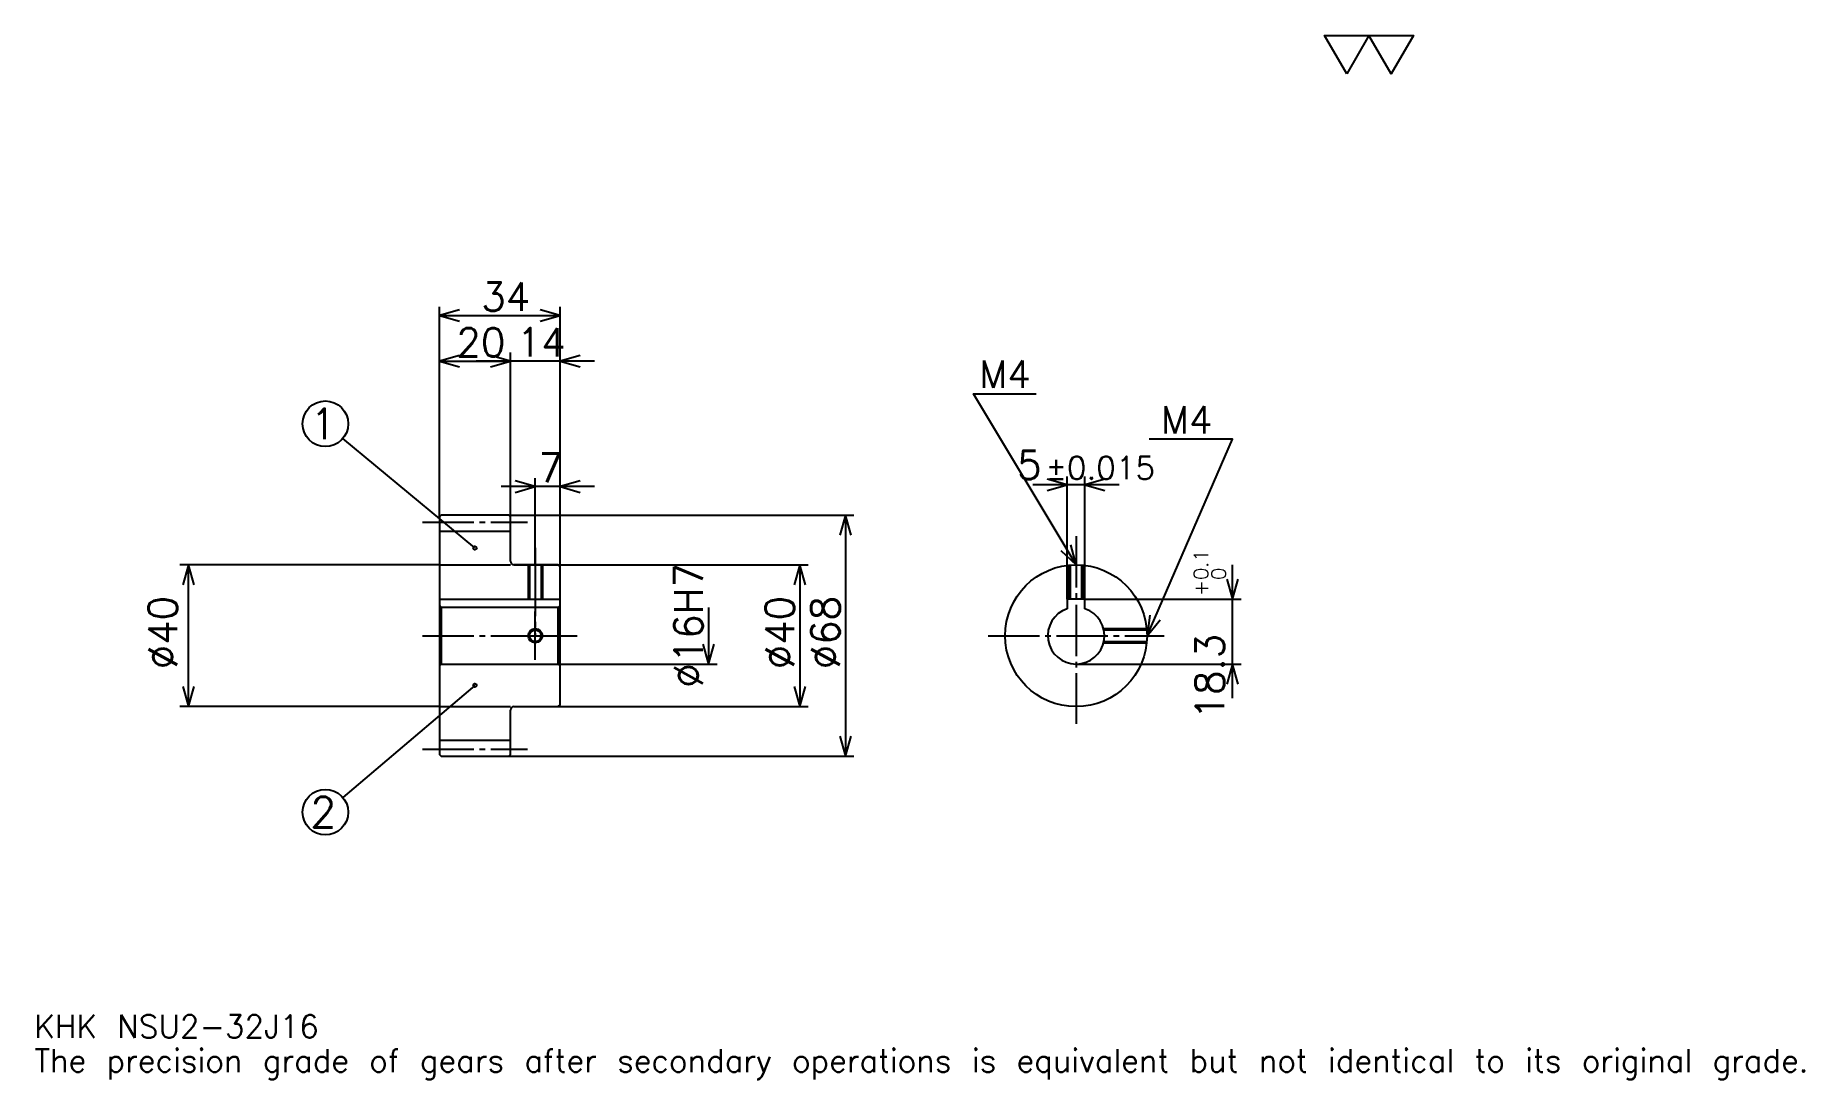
# Model space of a CAD drawing. Extents: x 16 to 515, y 6 to 300.
import ezdxf

# ---------------------------------------------------------------- set-up
doc = ezdxf.new("R2010")
doc.units = 0
doc.linetypes.add('DASHDOT', pattern=[19.304349, 14.478261, -1.608696, 1.608696, -1.608696])
doc.layers.get('0').update_dxf_attribs({"linetype": 'CONTINUOUS'})
doc.layers.add('DASHDOT', color=6, linetype='DASHDOT')
doc.styles.add('KANJI', font='TXT', dxfattribs={"bigfont": 'BIGFONT'})

msp = doc.modelspace()

# ---------------------------------------------------------------- linework, layer by layer
at = {"color": 5}
for p, q in [((130.304352, 165.108688), (130.304352, 223.82608)), ((130.304352, 221.41304), (164.304352, 221.41304)), ((164.304352, 165.108688), (164.304352, 223.82608)), ((150.304352, 165.108688), (150.304352, 210.956512)), ((130.304352, 208.543472), (150.304352, 208.543472)), ((173.956528, 208.543472), (140.652176, 208.543472)), ((140.304352, 155.858688), (103.080757, 186.771545)), ((157.304352, 165.108688), (157.304352, 175.565216)), ((307.282593, 141.408691), (307.282593, 176.043472)), ((312.282593, 141.408691), (312.282593, 176.043472)), ((173.956528, 173.152161), (147.652176, 173.152161)), ((321.934784, 173.630432), (297.630432, 173.630432)), ((130.304352, 164.608688), (130.304352, 165.108688)), ((149.804352, 165.108688), (164.304352, 165.108688)), ((150.304352, 164.608688), (150.304352, 165.108688)), ((157.304352, 151.108688), (157.304352, 165.108688)), ((157.304352, 151.108688), (157.304352, 165.108688)), ((164.304352, 165.108688), (247.152176, 165.108688)), ((164.304352, 150.608688), (164.304352, 165.108688)), ((244.739136, 165.108688), (244.739136, 97.108688)), ((130.304352, 151.108688), (57.108704, 151.108688)), ((59.521744, 111.108688), (59.521744, 151.108688)), ((151.304352, 151.108688), (164.304352, 151.108688)), ((164.304352, 151.108688), (234.282608, 151.108688)), ((231.869568, 151.108688), (231.869568, 111.108688)), ((353.913025, 113.456512), (353.913025, 151.060867)), ((312.282593, 141.408691), (356.32608, 141.408691)), ((206.130432, 139.108688), (206.130432, 123.108688)), ((164.304352, 123.108688), (208.543488, 123.108688)), ((309.782593, 123.108688), (356.32608, 123.108688)), ((140.304352, 117.108688), (103.037598, 85.497253)), ((130.304352, 111.108688), (57.108704, 111.108688)), ((151.304352, 111.108688), (164.304352, 111.108688)), ((164.304352, 111.108688), (234.282608, 111.108688)), ((149.804352, 97.108688), (164.304352, 97.108688)), ((164.304352, 97.108688), (247.152176, 97.108688))]:
    msp.add_line(p, q, dxfattribs=at)
at = {"color": 4}
for p, q in [((130.304352, 160.608688), (150.304352, 160.608688)), ((130.304352, 151.108688), (150.304352, 151.108688)), ((130.304352, 141.408691), (164.304352, 141.408691)), ((130.804352, 139.108688), (130.804352, 123.108688)), ((163.804352, 139.108688), (164.304352, 139.608688)), ((163.804352, 123.108688), (164.304352, 122.608688)), ((130.304352, 111.108688), (150.304352, 111.108688)), ((130.304352, 101.608688), (150.304352, 101.608688))]:
    msp.add_line(p, q, dxfattribs=at)
at = {"color": 7}
msp.add_lwpolyline([(386.086945, 289.565216), (379.813019, 300.440002), (404.908691, 300.440002), (398.634766, 289.565216), (392.36087, 300.440002), (386.086945, 289.565216)], dxfattribs=at)
at = {"color": 5}
for points in [[(135.934784, 223.021729), (130.304352, 221.41304), (135.934784, 219.804352)], [(158.67392, 219.804352), (164.304352, 221.41304), (158.67392, 223.021729)], [(135.934784, 210.152161), (130.304352, 208.543472), (135.934784, 206.934784)], [(144.67392, 206.934784), (150.304352, 208.543472), (144.67392, 210.152161)], [(144.67392, 206.934784), (150.304352, 208.543472), (144.67392, 210.152161)], [(169.934784, 210.152161), (164.304352, 208.543472), (169.934784, 206.934784)], [(309.782593, 151.108688), (280.826111, 199.369568), (298.521729, 199.369568)], [(329.782593, 131.108688), (353.913025, 186.5), (330.426086, 186.5)], [(151.67392, 171.543472), (157.304352, 173.152161), (151.67392, 174.760864)], [(169.934784, 174.760864), (164.304352, 173.152161), (169.934784, 171.543472)], [(301.652161, 172.021729), (307.282593, 173.630432), (301.652161, 175.23912)], [(317.913025, 175.23912), (312.282593, 173.630432), (317.913025, 172.021729)], [(246.347839, 159.478256), (244.739136, 165.108688), (243.130432, 159.478256)], [(305.506348, 155.109085), (309.782593, 151.108688), (308.265198, 156.76442)], [(61.13044, 145.478256), (59.521744, 151.108688), (57.913048, 145.478256)], [(233.478271, 145.478256), (231.869568, 151.108688), (230.260864, 145.478256)], [(352.304352, 147.039124), (353.913025, 141.408691), (355.521729, 147.039124)], [(330.556488, 136.913071), (329.782593, 131.108688), (333.506134, 135.628098)], [(204.521744, 128.73912), (206.130432, 123.108688), (207.739136, 128.73912)], [(355.521729, 117.478256), (353.913025, 123.108688), (352.304352, 117.478256)], [(57.913048, 116.73912), (59.521744, 111.108688), (61.13044, 116.73912)], [(230.260864, 116.73912), (231.869568, 111.108688), (233.478271, 116.73912)], [(243.130432, 102.73912), (244.739136, 97.108688), (246.347839, 102.73912)]]:
    msp.add_lwpolyline(points, dxfattribs=at)
at = {"color": 4}
for points in [[(150.304352, 152.108688), (150.304352, 164.608688), (149.804352, 165.108688), (130.804352, 165.108688), (130.304352, 164.608688), (130.304352, 122.608688)], [(151.304352, 111.108688), (163.804352, 111.108688), (164.304352, 111.608688), (164.304352, 150.608688), (163.804352, 151.108688), (151.304352, 151.108688)], [(155.304352, 151.108688), (155.304352, 141.408691)], [(155.684357, 151.108688), (155.684357, 141.408691)], [(158.924347, 151.108688), (158.924347, 141.408691)], [(159.304352, 151.108688), (159.304352, 141.408691)], [(307.782593, 141.408691), (307.782593, 151.008438)], [(308.162598, 141.408691), (308.162598, 151.042969)], [(311.402588, 141.408691), (311.402588, 151.042969)], [(311.782593, 141.408691), (311.782593, 151.008438)], [(312.282593, 138.708023), (312.282593, 141.408691), (307.282593, 141.408691), (307.282593, 138.708023)], [(130.304352, 122.608688), (130.804352, 123.108688), (163.804352, 123.108688), (163.804352, 139.108688), (130.804352, 139.108688), (130.304352, 139.608688)], [(317.528564, 133.108688), (329.682373, 133.108688)], [(317.616882, 132.728683), (329.716888, 132.728683)], [(317.528564, 129.108688), (329.682373, 129.108688)], [(317.616882, 129.488693), (329.716888, 129.488693)], [(130.304352, 122.608688), (130.304352, 97.608688), (130.804352, 97.108688), (149.804352, 97.108688), (150.304352, 97.608688), (150.304352, 110.108688)]]:
    msp.add_lwpolyline(points, dxfattribs=at)
at = {"color": 5}
for centre, radius in [((98.13044, 190.882599), 6.434783), ((140.304352, 155.858688), 0.482609), ((140.304352, 117.108688), 0.482609), ((98.13044, 81.334778), 6.434783)]:
    msp.add_circle(centre, radius, dxfattribs=at)
at = {"color": 4}
for centre, radius in [((309.782593, 131.108688), 20), ((157.304352, 131.108688), 1.62)]:
    msp.add_circle(centre, radius, dxfattribs=at)
at = {"color": 7}
msp.add_circle((157.304352, 131.108688), 2, dxfattribs=at)
at = {"color": 4}
for centre, radius, start, end in [((151.304352, 152.108688), 1, 180, 270), ((309.782593, 131.108688), 8, 108.20995733, 71.79004267), ((151.304352, 110.108688), 1, 90, 180)]:
    msp.add_arc(centre, radius, start, end, dxfattribs=at)
at = {"layer": 'DASHDOT', "color": 7}
for p, q in [((125.478264, 163.108688), (155.130432, 163.108688)), ((309.782593, 159.152161), (309.782593, 106.2826)), ((157.304352, 151.108688), (157.304352, 131.108688)), ((125.478264, 131.108688), (169.130432, 131.108688)), ((284.956543, 131.108688), (334.608704, 131.108688)), ((125.478264, 99.108688), (155.130432, 99.108688))]:
    msp.add_line(p, q, dxfattribs=at)
for points in [[(157.304352, 155.934784), (157.304352, 136.582596)], [(157.304352, 124.2826), (157.304352, 137.934769)], [(150.478271, 131.108688), (164.130432, 131.108688)]]:
    msp.add_lwpolyline(points, dxfattribs=at)

# ---------------------------------------------------------------- texts
at = {"color": 7, "style": 'KANJI'}
for s, height, p in [('34', 8.043478, (142.076096, 222.699997)), ('20', 8.043478, (135.076096, 209.830429)), ('14', 8.043478, (152.076096, 209.830429)), ('M4', 7.721739, (282.434784, 200.978256)), ('1', 8.57971, (93.840584, 186.592743)), ('M4', 7.721739, (333.643494, 188.108688)), ('7', 8.043478, (158.190216, 174.439117)), ('5', 8.043478, (293.17926, 175.23912)), ('%%p0.015', 6.434783, (301.141327, 175.23912)), ('2', 8.57971, (93.840584, 77.044922)), ('KHK NSU2-32J16', 6.434783, (16.086956, 17.695652)), ('The precision grade of gears after secondary operations is equivalent but not identical to its original grade.', 6.434783, (16.086956, 8.043478))]:
    msp.add_text(s, height=height, dxfattribs=at).set_placement(p)
for s, height, p in [('%%c16H7', 8.043478, (204.521744, 116.429337)), ('0.1', 4.021739, (346.995667, 146.813553)), ('0', 4.021739, (351.982605, 146.813553)), ('+', 4.021739, (346.995667, 142.309204)), ('%%c40', 8.043478, (56.304352, 121.6576)), ('%%c40', 8.043478, (230.260864, 121.6576)), ('%%c68', 8.043478, (243.130432, 121.6576)), ('18.3', 8.043478, (351.5, 107.493851))]:
    msp.add_text(s, height=height, rotation=90, dxfattribs=at).set_placement(p)

doc.saveas('drawing.dxf')
